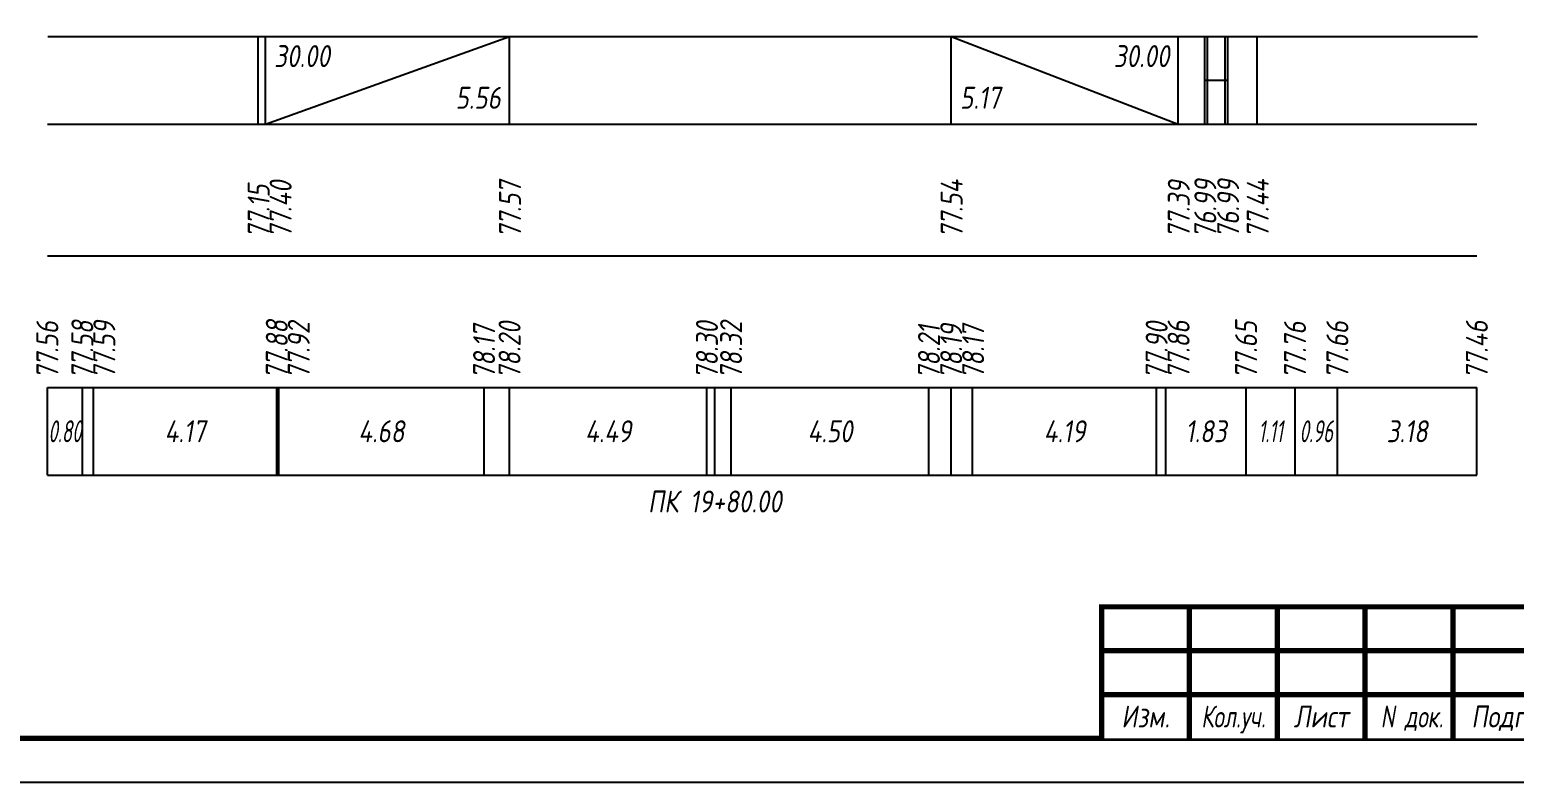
# Model space of a CAD drawing. Extents: x -717 to 1451, y -133302 to 233.
# Drawn here: x 77.9 to 246.9, y -30764.4 to -30678.7 of the extents above; entities that cross this region are included whole.
import ezdxf
from ezdxf.enums import TextEntityAlignment as Align

# ---------------------------------------------------------------- set-up
doc = ezdxf.new("R2010")
doc.units = 0
for name, color, linetype in [('Зарамочное оформление', 7, 'Continuous'), ('Код_510', 7, 'Continuous'), ('Код_516', 1, 'Continuous'), ('Подписи поперечников', 7, 'Continuous'), ('Таблица', 7, 'Continuous')]:
    doc.layers.add(name, color=color, linetype=linetype)
doc.styles.add('М', font='romand.shx', dxfattribs={"width": 0.8, "oblique": 10, "height": 2.5})

# ---------------------------------------------------------------- blocks, each defined once
blk = doc.blocks.new('Штамп')
at = {"linetype": 'Continuous'}
blk.add_wipeout([(199.95, -411.25), (384.95, -411.25), (384.95, -426.25), (199.95, -426.25)], dxfattribs=at).dxf.layer = 'Зарамочное оформление'
at = {"layer": 'Зарамочное оформление', "linetype": 'Continuous', "lineweight": -3, "const_width": 0.6, "flags": 128}
for points in [[(199.95, -426.25), (199.95, -411.25), (384.95, -411.25)], [(209.95, -411.25), (209.95, -426.25)], [(219.95, -411.25), (219.95, -426.25)], [(229.95, -411.25), (229.95, -426.25)], [(239.95, -411.25), (239.95, -426.25)], [(199.95, -416.25), (264.95, -416.25)], [(199.95, -421.25), (264.95, -421.25)]]:
    blk.add_lwpolyline(points, dxfattribs=at)
at = {"layer": 'Зарамочное оформление', "linetype": 'Continuous', "style": 'М', "oblique": 10}
for s, width, p in [('Кол.уч.', 0.7, (214.95, -423.75)), ('Лист', 0.8, (224.95, -423.75)), ('N док.', 0.7, (235.28, -423.75)), ('Подпись', 0.8, (247.45, -423.75)), ('Изм.', 0.8, (204.95, -423.75))]:
    blk.add_text(s, height=2.5, dxfattribs=dict(at, width=width)).set_placement(p, align=Align.MIDDLE_CENTER)
blk = doc.blocks.new('шифр')
blk.add_blockref('Штамп', (0, -30393))

msp = doc.modelspace()

# ---------------------------------------------------------------- linework, layer by layer
at = {"flags": 128}
msp.add_lwpolyline([(-30.054, -30764.421), (389.946, -30764.421), (389.946, -30467.421), (-30.054, -30467.421)], close=True, dxfattribs=at)
at = {"const_width": 0.6, "flags": 128}
msp.add_lwpolyline([(-10.054, -30759.421), (384.946, -30759.421), (384.946, -30472.421), (-10.054, -30472.421)], close=True, dxfattribs=at)
at = {"layer": 'Код_510'}
for p, q in [((79.946, -30729.421), (79.946, -30719.421)), ((83.928, -30729.421), (83.928, -30719.421)), ((85.192, -30729.421), (85.192, -30719.421)), ((106.063, -30729.421), (106.063, -30719.421)), ((106.17, -30729.421), (106.17, -30719.421)), ((106.275, -30729.421), (106.275, -30719.421)), ((129.66, -30729.421), (129.66, -30719.421)), ((132.561, -30729.421), (132.561, -30719.421)), ((155.03, -30729.421), (155.03, -30719.421)), ((155.934, -30729.421), (155.934, -30719.421)), ((157.781, -30729.421), (157.781, -30719.421)), ((180.304, -30729.421), (180.304, -30719.421)), ((182.835, -30729.421), (182.835, -30719.421)), ((185.273, -30729.421), (185.273, -30719.421)), ((206.222, -30729.421), (206.222, -30719.421)), ((207.28, -30729.421), (207.28, -30719.421)), ((216.407, -30729.421), (216.407, -30719.421)), ((221.979, -30729.421), (221.979, -30719.421)), ((226.798, -30729.421), (226.798, -30719.421)), ((242.676, -30729.421), (242.676, -30719.421))]:
    msp.add_line(p, q, dxfattribs=at)
at = {"layer": 'Код_516'}
for p, q in [((103.946, -30689.421), (103.946, -30679.421)), ((104.757, -30689.421), (104.757, -30679.421)), ((104.757, -30689.421), (132.561, -30679.421)), ((132.561, -30689.421), (132.561, -30679.421)), ((182.835, -30689.421), (182.835, -30679.421)), ((182.835, -30679.421), (208.687, -30689.421)), ((208.687, -30689.421), (208.687, -30679.421)), ((211.706, -30689.421), (211.706, -30679.421)), ((212.009, -30689.421), (212.009, -30679.421)), ((214.009, -30689.421), (214.009, -30679.421)), ((214.312, -30689.421), (214.312, -30679.421)), ((217.676, -30689.421), (217.676, -30679.421)), ((211.706, -30684.421), (212.009, -30684.421)), ((212.009, -30684.421), (214.009, -30684.421)), ((214.009, -30684.421), (214.312, -30684.421))]:
    msp.add_line(p, q, dxfattribs=at)
at = {"layer": 'Таблица'}
for p, q in [((80, -30679.421), (242.731, -30679.421)), ((79.946, -30689.421), (242.676, -30689.421)), ((79.946, -30704.421), (242.676, -30704.421)), ((79.946, -30719.421), (242.676, -30719.421)), ((79.946, -30729.421), (242.676, -30729.421))]:
    msp.add_line(p, q, dxfattribs=at)

# ---------------------------------------------------------------- texts
at = {"layer": 'Код_510', "style": 'М', "oblique": 10, "width": 0.8}
for s, p in [('77.56', (79.946, -30718.421)), ('77.58', (83.928, -30718.421)), ('77.59', (86.428, -30718.421)), ('77.88', (106.063, -30718.421)), ('77.92', (108.563, -30718.421)), ('78.17', (129.66, -30718.421)), ('78.20', (132.561, -30718.421)), ('78.30', (155.03, -30718.421)), ('78.32', (157.781, -30718.421)), ('78.21', (180.304, -30718.421)), ('78.19', (182.835, -30718.421)), ('78.17', (185.335, -30718.421)), ('77.90', (206.222, -30718.421)), ('77.86', (208.722, -30718.421)), ('77.65', (216.407, -30718.421)), ('77.76', (221.979, -30718.421)), ('77.66', (226.798, -30718.421)), ('77.46', (242.676, -30718.421))]:
    msp.add_text(s, height=2.5, rotation=90, dxfattribs=at).set_placement(p, align=Align.MIDDLE_LEFT)
at = {"layer": 'Код_510', "style": 'М', "oblique": 10}
for s, width, p in [('0.80', 0.6, (81.937, -30724.421)), ('4.17', 0.8, (95.627, -30724.421)), ('4.68', 0.8, (117.967, -30724.421)), ('4.49', 0.8, (143.796, -30724.421)), ('4.50', 0.8, (169.042, -30724.421)), ('4.19', 0.8, (195.748, -30724.421)), ('1.83', 0.8, (211.843, -30724.421)), ('1.11', 0.6, (219.193, -30724.421)), ('0.96', 0.6, (224.388, -30724.421)), ('3.18', 0.8, (234.737, -30724.421))]:
    msp.add_text(s, height=2.5, dxfattribs=dict(at, width=width)).set_placement(p, align=Align.MIDDLE_CENTER)
at = {"layer": 'Код_516', "style": 'М', "oblique": 10, "width": 0.8}
msp.add_text('30.00', height=2.5, dxfattribs=at).set_placement((105.757, -30680.421), align=Align.TOP_LEFT)
msp.add_text('30.00', height=2.5, dxfattribs=at).set_placement((207.687, -30680.421), align=Align.TOP_RIGHT)
msp.add_text('5.56', height=2.5, dxfattribs=at).set_placement((131.561, -30688.421), align=Align.BOTTOM_RIGHT)
msp.add_text('5.17', height=2.5, dxfattribs=at).set_placement((183.835, -30688.421), align=Align.BOTTOM_LEFT)
for s, p in [('77.15', (104, -30702.371)), ('77.40', (106.5, -30702.371)), ('77.57', (132.616, -30702.371)), ('77.54', (182.89, -30702.371)), ('77.39', (208.742, -30702.371)), ('76.99', (211.761, -30702.371)), ('76.99', (214.366, -30702.371)), ('77.44', (217.731, -30702.371))]:
    msp.add_text(s, height=2.5, rotation=90, dxfattribs=at).set_placement(p, align=Align.MIDDLE_LEFT)
at = {"layer": 'Подписи поперечников', "style": 'М', "oblique": 10, "width": 0.8}
msp.add_text('ПК 19+80.00', height=2.5, dxfattribs=at).set_placement((155.934, -30734.421), align=Align.BOTTOM_CENTER)

# ---------------------------------------------------------------- next in the draw order: block references
msp.add_blockref('шифр', (0, 59.829))

doc.saveas('drawing.dxf')
